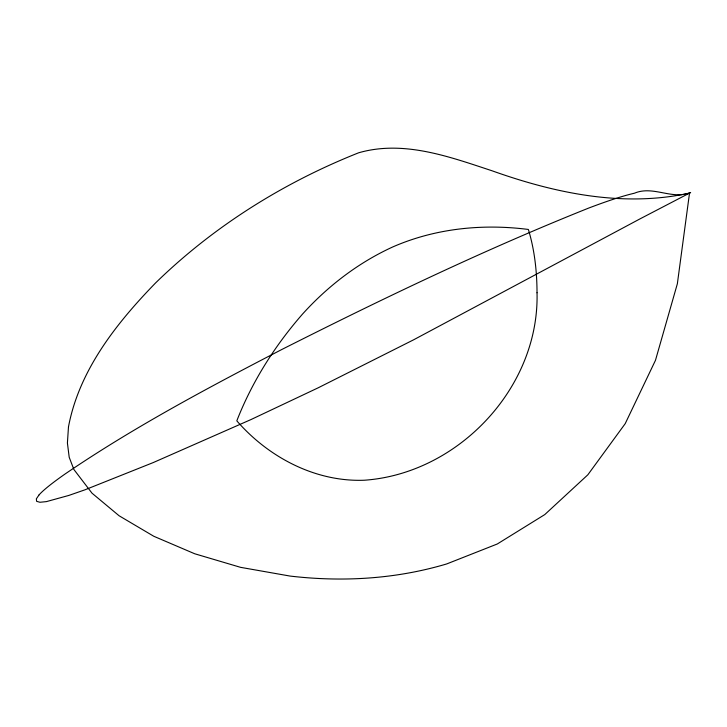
<?xml version="1.0" encoding="UTF-8"?>
<svg xmlns="http://www.w3.org/2000/svg" width="727" height="727" viewBox="0 0 727 727"><rect width="100%" height="100%" fill="white"/><g stroke="black" fill="none" stroke-linecap="round" stroke-linejoin="round"><path stroke-width="1.09" d="M537.026 292.763C539.489 387.7 458.219 473.631 364.336 480.229C315.4 482.101 268.417 457.238 236.811 420.842C252.069 381.711 274.888 345.698 302.487 314.128C327.813 286.093 358.275 262.72 392.698 246.971C435.228 228.36 482.555 223.589 528.375 229.459C534.59 249.934 536.962 271.425 537.026 292.763M68.474 426.913L67.411 443.016L69.201 457.274L73.872 469.46L92.011 493.179L119.092 515.761L153.77 536.262L194.709 553.765L240.582 567.342L290.055 576.066A618.868 447.259 56.4 0 0 446.76 563.916L497.295 543.987L544.768 514.589L587.852 474.795L625.202 423.668L655.481 360.301L677.364 283.748L689.523 193.1C623.048 207.613 554.837 193.182 491.906 170.736C449.395 156.759 403.612 139.838 358.656 152.788C283.539 182.595 213.556 226.388 155.614 282.903C116.456 323.215 79.079 370.307 68.474 426.913M39.104 494.842L36.35 498.84L36.614 501.33L39.94 502.266L46.392 501.621L68.829 495.432L84.914 489.834L153.261 462.563L250.879 419.615L318.226 387.791L413.708 339.763L639.751 219.009L690.65 192.519C671.812 200.17 653.346 185.231 634.417 193.218A446.642 37.377 -28.6 0 0 588.861 208.004C484.246 249.806 382.566 298.652 282.021 349.387C207.958 387.782 134.032 427.058 64.985 474.059A187.63 15.703 -28.6 0 0 39.104 494.842"/></g></svg>
